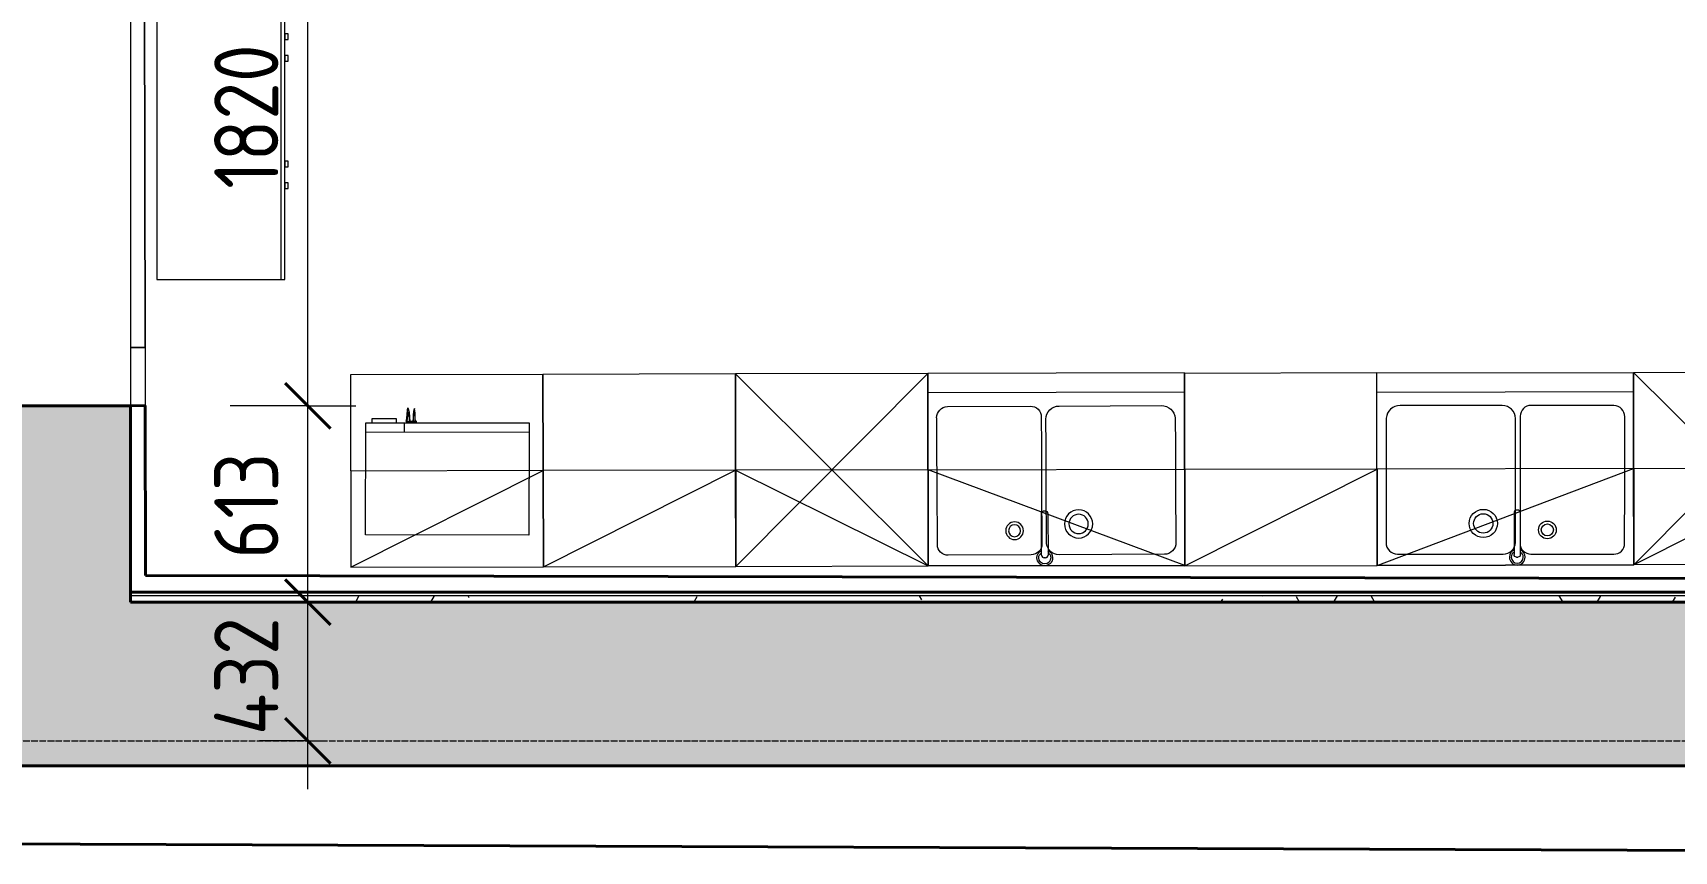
# Model space of a CAD drawing. Header units: millimetres. Extents: x -11886 to 68941, y -8130 to 45506.
# Drawn here: x -5936 to -819, y 8263 to 10815 of the extents above; entities that cross this region are included whole.
import ezdxf

# ---------------------------------------------------------------- set-up
doc = ezdxf.new("R2010")
doc.units = ezdxf.units.MM
doc.linetypes.add('ADSK_Линия сетки', pattern=[25, 20, -2.5, 0, -2.5])
for name, color, linetype, lineweight in [('Оси', 7, 'Continuous', 9), ('Размеры', 7, 'Continuous', 9), ('Размеры-100', 7, 'Continuous', 9), ('Стены', 7, 'Continuous', 18), ('Стены внутренние', 7, 'Continuous', 18), ('Стены наружные', 7, 'Continuous', 18), ('Стены штриховка', 7, 'Continuous', 18)]:
    doc.layers.add(name, color=color, linetype=linetype, lineweight=lineweight)
for name, color, linetype, lineweight, true_color in [('Стены разрез', 7, 'Continuous', 40, 0xbb5389), ('ТХ', 5, 'Continuous', 9, 0x0000ff), ('ТХ 1 этаж_dwg', 7, 'Continuous', 9, 0x767676)]:
    doc.layers.add(name, color=color, linetype=linetype, lineweight=lineweight, true_color=true_color)
doc.styles.add('GOST Common_1', font='GOST_Common.ttf', dxfattribs={"width": 0.9, "height": 200})
doc.dimstyles.new('ADSK_Основной_2_мм_Округление_до_1_мм', dxfattribs={"dimscale": 304.8, "dimtxt": 201.142999, "dimasz": 0.463911, "dimexe": 0.492126, "dimexo": 0.492126, "dimgap": 0.098425, "dimtad": 1, "dimdec": 0, "dimdsep": 46, "dimtxsty": 'GOST Common_1', "dimblk1": 'OBLIQUE', "dimblk2": 'OBLIQUE', "dimsah": 1, "dimcen": 0.09, "dimdle": 0.492126, "dimazin": 2, "dimtfac": 1, "dimtdec": 4, "dimtix": 1, "dimtmove": 0, "dimatfit": 3, "dimfxl": 1, "dimtvp": 1, "dimtolj": 1, "dimtzin": 0, "dimlwd": 20, "dimlwe": 20, "dimarcsym": 2})

# ---------------------------------------------------------------- blocks, each defined once
blk = doc.blocks.new('Существующие стены 1 эт - Существующие стены 1 эт-653793-01 План 1-го этажа кладочный')
at = {"layer": 'Стены', "color": 243, "true_color": 0xbb5389}
for p, q in [((-5588.4, 11482.6), (-5585.8, 9652.7)), ((-5586, 9834.1), (-5588.2, 11315.6)), ((-5588.2, 11315.6), (-5586, 9834.1)), ((-5586, 9834.1), (-5631, 9834)), ((-5631, 9834), (-5586, 9834.1)), ((-5936, 9652.2), (-5585.8, 9652.7)), ((-29.8, 8263.2), (-6415.7, 8287.6))]:
    blk.add_line(p, q, dxfattribs=at)
at = {"layer": 'Стены разрез'}
for p, q in [((-5585.8, 9652.7), (-5975.7, 9652.1)), ((-5585, 9123.2), (-5585.8, 9652.7)), ((830.5, 9110.3), (-5585, 9123.2)), ((-6415.7, 8287.6), (-29.8, 8263.2))]:
    blk.add_line(p, q, dxfattribs=at)
blk = doc.blocks.new('ТХ 1 этаж_dwg_A$C1361485f-2118371-01 План 1-го этажа кладочный')
at = {"layer": 'ТХ', "color": 253, "true_color": 0xa0a0a0}
blk.add_line((769.4, 67.6), (1369.4, 667.6), dxfattribs=at)
at = {"layer": 'ТХ', "color": 253, "true_color": 0xa0a0a0, "flags": 128}
blk.add_lwpolyline([(1069.4, 67.6), (769.4, 667.6), (1069.4, 667.6), (1069.4, 67.6), (769.4, 67.6), (769.4, 667.6), (1369.4, 667.6), (1369.4, 67.6), (769.4, 67.6), (769.4, 667.6), (1369.4, 67.6)], dxfattribs=at)
blk = doc.blocks.new('ТХ 1 этаж_dwg_A$Cea2b195f-2118372-01 План 1-го этажа кладочный')
at = {"layer": 'ТХ', "color": 253, "true_color": 0xa0a0a0}
for p, q in [((1475.8, 874.7), (1475.8, 74.7)), ((970.5, 811), (970, 482.5)), ((1433.5, 483.7), (1434, 802.3)), ((960.2, 440.2), (960.2, 436.2)), ((1097.3, 447.9), (968.4, 448.2)), ((968.4, 428.2), (1097.3, 427.9)), ((969.7, 395.7), (968.9, 137.2)), ((1432.5, 135.8), (1433.2, 394.2))]:
    blk.add_line(p, q, dxfattribs=at)
at = {"layer": 'ТХ', "color": 253, "true_color": 0xa0a0a0, "flags": 128}
for points in [[(935.8, 874.7), (1535.8, 874.7), (1535.8, 74.7), (935.8, 74.7), (935.8, 874.7), (935.8, 74.7), (1235.8, 74.7), (1235.8, 874.7), (935.8, 874.7), (1235.8, 74.7)], [(1394.4, 845.9), (1310.3, 846.1), (1180.3, 846.6), (1006.7, 847.2)], [(1399.6, 428.1), (1310.9, 428.4), (1180.9, 428.8), (1003.6, 429.4)], [(1006.2, 443.9), (1180.6, 443.3), (1310.6, 442.9), (1392.5, 442.6)], [(1002.5, 103.3), (1181.6, 102.7), (1311.4, 102.3), (1397.5, 102.1)]]:
    blk.add_lwpolyline(points, dxfattribs=at)
at = {"layer": 'ТХ', "color": 253, "true_color": 0xa0a0a0}
for centre, radius in [((1065.7, 543.8), 44), ((1065.7, 543.9), 30.1), ((1045.1, 344.2), 27.6), ((1045, 344.2), 18.8)]:
    blk.add_circle(centre, radius, dxfattribs=at)
for centre, radius, start, end in [((1006.9, 810.8), 36.4, 90.212, 179.6217), ((1390.6, 802.6), 43.4, 359.6893, 84.9956), ((960.3, 438.2), 24.5, 90.2463, 179.9382), ((960.3, 438), 24.7, 24.3334, 90.0885), ((1008.7, 482.5), 38.7, 179.9925, 266.3511), ((1392.5, 483.7), 41, 270.0975, 0.0493), ((960.3, 438.3), 24.5, 180.0618, 269.7537), ((960.3, 438.2), 18.7, 90.2191, 180.0224), ((960.3, 438.2), 18.7, 179.9776, 269.7809), ((960.3, 438.1), 18.9, 32.4214, 90.3182), ((960.1, 438.8), 25.1, 270.2715, 334.9292), ((960.4, 438.4), 18.9, 269.6021, 327.3684), ((1003.5, 395.5), 33.8, 89.9023, 179.786), ((1097.3, 437.9), 10, 359.9526, 89.8968), ((1097.3, 437.9), 9.98, 269.9746, 0.0254), ((1399.5, 394.3), 33.8, 359.769, 89.6964), ((1002.7, 137.1), 33.8, 179.7754, 269.7344), ((1397.7, 136.8), 34.8, 269.7089, 358.2302)]:
    blk.add_arc(centre, radius, start, end, dxfattribs=at)
for points in [[(960.2, 440.2), (960.5, 444.6), (963.9, 448.2), (968.4, 448.2)], [(968.4, 428.2), (963.9, 428.2), (960.2, 431.8), (960.2, 436.2)], [(960.2, 436.2), (960.2, 436.2), (960.2, 436.2), (960.2, 436.2)], [(1433.2, 394.2), (1433.2, 394.2), (1433.2, 394.3), (1433.2, 394.3)]]:
    blk.add_open_spline(points, degree=3, dxfattribs=at)
blk = doc.blocks.new('ТХ 1 этаж_dwg_A$C1361485f-2118373-01 План 1-го этажа кладочный')
at = {"layer": 'ТХ', "color": 253, "true_color": 0xa0a0a0}
blk.add_line((769.4, 67.6), (1369.4, 667.6), dxfattribs=at)
at = {"layer": 'ТХ', "color": 253, "true_color": 0xa0a0a0, "flags": 128}
blk.add_lwpolyline([(1069.4, 67.6), (769.4, 667.6), (1069.4, 667.6), (1069.4, 67.6), (769.4, 67.6), (769.4, 667.6), (1369.4, 667.6), (1369.4, 67.6), (769.4, 67.6), (769.4, 667.6), (1369.4, 67.6)], dxfattribs=at)
blk = doc.blocks.new('ТХ 1 этаж_dwg_A$Cea2b195f-2118374-01 План 1-го этажа кладочный')
at = {"layer": 'ТХ', "color": 253, "true_color": 0xa0a0a0}
for p, q in [((1475.8, 874.7), (1475.8, 74.7)), ((970.5, 811), (970, 482.5)), ((1433.5, 483.7), (1434, 802.3)), ((960.2, 440.2), (960.2, 436.2)), ((1097.3, 447.9), (968.4, 448.2)), ((968.4, 428.2), (1097.3, 427.9)), ((969.7, 395.7), (968.9, 137.2)), ((1432.5, 135.8), (1433.2, 394.2))]:
    blk.add_line(p, q, dxfattribs=at)
at = {"layer": 'ТХ', "color": 253, "true_color": 0xa0a0a0, "flags": 128}
for points in [[(935.8, 874.7), (1535.8, 874.7), (1535.8, 74.7), (935.8, 74.7), (935.8, 874.7), (935.8, 74.7), (1235.8, 74.7), (1235.8, 874.7), (935.8, 874.7), (1235.8, 74.7)], [(1394.4, 845.9), (1310.3, 846.1), (1180.3, 846.6), (1006.7, 847.2)], [(1399.6, 428.1), (1310.9, 428.4), (1180.9, 428.8), (1003.6, 429.4)], [(1006.2, 443.9), (1180.6, 443.3), (1310.6, 442.9), (1392.5, 442.6)], [(1002.5, 103.3), (1181.6, 102.7), (1311.4, 102.3), (1397.5, 102.1)]]:
    blk.add_lwpolyline(points, dxfattribs=at)
at = {"layer": 'ТХ', "color": 253, "true_color": 0xa0a0a0}
for centre, radius in [((1065.7, 543.8), 44), ((1065.7, 543.9), 30.1), ((1045.1, 344.2), 27.6), ((1045, 344.2), 18.8)]:
    blk.add_circle(centre, radius, dxfattribs=at)
for centre, radius, start, end in [((1006.9, 810.8), 36.4, 90.212, 179.6217), ((1390.6, 802.6), 43.4, 359.6893, 84.9956), ((960.3, 438.2), 24.5, 90.2463, 179.9382), ((960.3, 438), 24.7, 24.3334, 90.0885), ((1008.7, 482.5), 38.7, 179.9925, 266.3511), ((1392.5, 483.7), 41, 270.0975, 0.0493), ((960.3, 438.3), 24.5, 180.0618, 269.7537), ((960.3, 438.2), 18.7, 90.2191, 180.0224), ((960.3, 438.2), 18.7, 179.9776, 269.7809), ((960.3, 438.1), 18.9, 32.4214, 90.3182), ((960.1, 438.8), 25.1, 270.2715, 334.9292), ((960.4, 438.4), 18.9, 269.6021, 327.3684), ((1003.5, 395.5), 33.8, 89.9023, 179.786), ((1097.3, 437.9), 10, 359.9526, 89.8968), ((1097.3, 437.9), 9.98, 269.9746, 0.0254), ((1399.5, 394.3), 33.8, 359.769, 89.6964), ((1002.7, 137.1), 33.8, 179.7754, 269.7344), ((1397.7, 136.8), 34.8, 269.7089, 358.2302)]:
    blk.add_arc(centre, radius, start, end, dxfattribs=at)
for points in [[(960.2, 440.2), (960.5, 444.6), (963.9, 448.2), (968.4, 448.2)], [(968.4, 428.2), (963.9, 428.2), (960.2, 431.8), (960.2, 436.2)], [(960.2, 436.2), (960.2, 436.2), (960.2, 436.2), (960.2, 436.2)], [(1433.2, 394.2), (1433.2, 394.2), (1433.2, 394.3), (1433.2, 394.3)]]:
    blk.add_open_spline(points, degree=3, dxfattribs=at)
blk = doc.blocks.new('ТХ 1 этаж_dwg_A$Cb992c220-2118375-01 План 1-го этажа кладочный')
at = {"layer": 'ТХ', "color": 253, "true_color": 0xa0a0a0, "flags": 128}
blk.add_lwpolyline([(838.3, 585.7), (838.3, -14.3), (1438.3, -14.3), (1438.3, 585.7), (838.3, 585.7), (838.3, -14.3), (1138.3, -14.3), (1138.3, 585.7), (838.3, 585.7), (1138.3, -14.3)], dxfattribs=at)
blk = doc.blocks.new('ТХ 1 этаж_dwg_A$Cce544188-2118376-01 План 1-го этажа кладочный')
at = {"layer": 'ТХ', "color": 253, "true_color": 0xa0a0a0}
for p, q in [((320.1, -1.8), (321.7, 507.9)), ((321.5, 387.4), (350.9, 387.3))]:
    blk.add_line(p, q, dxfattribs=at)
at = {"layer": 'ТХ', "color": 253, "true_color": 0xa0a0a0, "flags": 128}
for points in [[(0, 0), (1.6, 509.7), (351.4, 507.8), (349.8, -1.9)], [(354.8, 381.7), (364, 379.8), (390, 377.9), (397.4, 376), (384.2, 372.4), (354.5, 370.6), (375, 372.4), (384.2, 374.2), (378.7, 376.1), (356.6, 379.9)], [(376.9, 359.4), (354.5, 359.5), (378.7, 357.5), (387.9, 357.5), (376.9, 355.7), (354.5, 353.9), (354.5, 363.2), (354.5, 370.6), (354.8, 379.9), (354.8, 381.7), (354.5, 376.2), (354.5, 370.6), (354.5, 361.3), (354.5, 353.9), (354.5, 350.2), (354.5, 348.4), (354.5, 350.2), (354.5, 353.9), (380.5, 353.8), (395.3, 355.7), (389.7, 357.5)], [(354.5, 359.5), (354.5, 370.6)]]:
    blk.add_lwpolyline(points, close=True, dxfattribs=at)
blk.add_lwpolyline([(351.4, 487.4), (364.3, 487.3), (364, 413.2), (351.1, 413.2)], dxfattribs=at)
blk = doc.blocks.new('ТХ 1 этаж_dwg_A$C727b9d3d-2118369-01 План 1-го этажа кладочный')
at = {"layer": 'ТХ', "color": 253, "true_color": 0xa0a0a0}
blk.add_line((388, -1450), (388, 0), dxfattribs=at)
at = {"layer": 'ТХ', "color": 253, "true_color": 0xa0a0a0, "flags": 128}
for points in [[(0, -1450), (400, -1450), (400, 0), (0, 0)], [(400, -277.1), (400, -294.4), (410.2, -294.4), (410.2, -277.1)], [(400, -344.7), (400, -362.1), (410.2, -362.1), (410.2, -344.7)], [(400, -684.1), (400, -701.5), (410.2, -701.5), (410.2, -684.1)], [(400, -751.8), (400, -769.1), (410.2, -769.1), (410.2, -751.8)], [(400, -1081), (400, -1098.4), (410.2, -1098.4), (410.2, -1081)], [(400, -1148.7), (400, -1166), (410.2, -1166), (410.2, -1148.7)]]:
    blk.add_lwpolyline(points, close=True, dxfattribs=at)
blk = doc.blocks.new('ТХ 1 этаж_dwg-2084881-01 План 1-го этажа кладочный')
blk.add_blockref('ТХ 1 этаж_dwg_A$C727b9d3d-2118369-01 План 1-го этажа кладочный', (112451.3, -59377.2))
at = {"rotation": 90.12959891833736}
for name, p in [('ТХ 1 этаж_dwg_A$Cb992c220-2118375-01 План 1-го этажа кладочный', (113644.5, -62561.3)), ('ТХ 1 этаж_dwg_A$Cb992c220-2118375-01 План 1-го этажа кладочный', (114244.5, -62559.9)), ('ТХ 1 этаж_dwg_A$Cb992c220-2118375-01 План 1-го этажа кладочный', (116244.5, -62556.8)), ('ТХ 1 этаж_dwg_A$Cea2b195f-2118372-01 План 1-го этажа кладочный', (117133.7, -62652.2)), ('ТХ 1 этаж_dwg_A$C1361485f-2118371-01 План 1-го этажа кладочный', (117726.2, -62484.5)), ('ТХ 1 этаж_dwg_A$Cce544188-2118376-01 План 1-го этажа кладочный', (113611.7, -61623.8))]:
    blk.add_blockref(name, p, dxfattribs=at)
at = {"extrusion": (0, 0, -1), "zscale": -1, "rotation": 89.8704010816626}
for name, p in [('ТХ 1 этаж_dwg_A$C1361485f-2118373-01 План 1-го этажа кладочный', (-114191.1, -62491.1)), ('ТХ 1 этаж_dwg_A$Cea2b195f-2118374-01 План 1-го этажа кладочный', (-114784.3, -62656.2))]:
    blk.add_blockref(name, p, dxfattribs=at)
blk = doc.blocks.new('DIMBLOCK68-01 План 1-го этажа кладочный')
at = {"layer": 'Размеры-100', "lineweight": 40, "transparency": 16777216}
for p, q in [((-5079, 9039.3), (-5149.7, 9110)), ((-5079, 9039.3), (-5008.3, 8968.6)), ((-5079, 8606.8), (-5149.7, 8677.5)), ((-5079, 8606.8), (-5008.3, 8536.1))]:
    blk.add_line(p, q, dxfattribs=at)
at = {"layer": 'Размеры-100', "lineweight": 20, "transparency": 16777216}
for p, q in [((-5079, 9039.3), (-5229, 9039.3)), ((-5079, 8456.8), (-5079, 9039.3)), ((-5079, 9039.3), (-5029, 9039.3)), ((-5079, 8606.8), (-5229, 8606.8)), ((-5079, 8606.8), (-5029, 8606.8))]:
    blk.add_line(p, q, dxfattribs=at)
at = {"layer": 'Размеры-100', "color": 0, "lineweight": 20, "transparency": 16777216, "insert": (-5370.4, 8625.3), "char_height": 200, "width": 474.561, "attachment_point": 1, "rotation": 90, "line_spacing_factor": 1.022761, "style": 'GOST Common_1'}
blk.add_mtext('432', dxfattribs=at)
blk = doc.blocks.new('_Oblique')
at = {"color": 0, "linetype": 'ByBlock', "lineweight": -2}
blk.add_line((-0.5, -0.5), (0.5, 0.5), dxfattribs=at)
blk = doc.blocks.new('DIMBLOCK69-01 План 1-го этажа кладочный')
at = {"layer": 'Размеры-100', "lineweight": 40, "transparency": 16777216}
for p, q in [((-5079, 9651.9), (-5149.7, 9722.6)), ((-5079, 9651.9), (-5008.3, 9581.2)), ((-5079, 9039.3), (-5149.7, 9110)), ((-5079, 9039.3), (-5008.3, 8968.6))]:
    blk.add_line(p, q, dxfattribs=at)
at = {"layer": 'Размеры-100', "lineweight": 20, "transparency": 16777216}
for p, q in [((-5079, 9651.9), (-5321, 9651.9)), ((-5079, 9039.3), (-5079, 9651.9)), ((-5079, 9651.9), (-4929, 9651.9)), ((-5079, 9039.3), (-5229, 9039.3)), ((-5079, 9039.3), (-5029, 9039.3))]:
    blk.add_line(p, q, dxfattribs=at)
at = {"layer": 'Размеры-100', "color": 0, "lineweight": 20, "transparency": 16777216, "insert": (-5370.4, 9175.1), "char_height": 200, "width": 409.104, "attachment_point": 1, "rotation": 90, "line_spacing_factor": 1.022761, "style": 'GOST Common_1'}
blk.add_mtext('613', dxfattribs=at)
blk = doc.blocks.new('DIMBLOCK70-01 План 1-го этажа кладочный')
at = {"layer": 'Размеры-100', "lineweight": 40, "transparency": 16777216}
for p, q in [((-5079, 11471.9), (-5149.7, 11542.6)), ((-5079, 11471.9), (-5008.3, 11401.2)), ((-5079, 9651.9), (-5149.7, 9722.6)), ((-5079, 9651.9), (-5008.3, 9581.2))]:
    blk.add_line(p, q, dxfattribs=at)
at = {"layer": 'Размеры-100', "lineweight": 20, "transparency": 16777216}
for p, q in [((-5079, 11471.9), (-5321, 11471.9)), ((-5079, 9651.9), (-5079, 11471.9)), ((-5079, 11471.9), (-4929, 11471.9)), ((-5079, 9651.9), (-5321, 9651.9)), ((-5079, 9651.9), (-4929, 9651.9))]:
    blk.add_line(p, q, dxfattribs=at)
at = {"layer": 'Размеры-100', "color": 0, "lineweight": 20, "transparency": 16777216, "insert": (-5370.4, 10328.4), "char_height": 200, "width": 560.473, "attachment_point": 1, "rotation": 90, "line_spacing_factor": 1.022761, "style": 'GOST Common_1'}
blk.add_mtext('1820', dxfattribs=at)

msp = doc.modelspace()

# ---------------------------------------------------------------- hatches: boundary and pattern name
at = {"layer": 'Стены внутренние', "lineweight": 9}
h = msp.add_hatch(dxfattribs=at)
h.set_pattern_fill('FP_2', color=256, style=0, pattern_type=2)
h.set_pattern_definition([(0, (0, 0), (406.4, 101.6), [33.528, -271.272, 33.528, -271.272, -1625.6]), (0, (0, 0), (406.4, 101.6), [-609.6, 33.528, -576.072, 33.528, -271.272, -711.2]), (0, (0, 0), (406.4, 101.6), [-1524, 33.528, -169.672, 33.528, -474.472]), (120, (152.4, 50.8), (-291.1882, 301.1527), [33.528, -271.272, 33.528, -271.272, -1625.6]), (120, (152.4, 50.8), (-291.1882, 301.1527), [-609.6, 33.528, -576.072, 33.528, -271.272, -711.2]), (120, (152.4, 50.8), (-291.1882, 301.1527), [-1524, 33.528, -169.672, 33.528, -474.472]), (240, (203.2, 254), (-115.2118, -402.7527), [33.528, -271.272, 33.528, -271.272, -1625.6]), (240, (203.2, 254), (-115.2118, -402.7527), [-609.6, 33.528, -576.072, 33.528, -271.272, -711.2]), (240, (203.2, 254), (-115.2118, -402.7527), [-1524, 33.528, -169.672, 33.528, -474.472])])
h.paths.add_polyline_path([(-1182.5, 9039.3), (415.6, 9039.3), (415.4, 9059.3), (-5631, 9059.3), (-5631, 9039.3), (-3411.9, 9039.3)])
at = {"layer": 'Стены наружные', "true_color": 0xc0c0c0}
h = msp.add_hatch(color=9, dxfattribs=at)
h.paths.add_polyline_path([(-5784.9, 9039.3), (-5631, 9039.3), (-5631, 9651.9), (-6141, 9651.9), (-6141, 9039.3), (-5801.7, 9039.3)])
h.paths.add_polyline_path([(-5788.4, 11471.9), (-5631, 11471.9), (-5631, 13973.3), (-6141, 13973.3), (-6141, 11471.9), (-5801.7, 11471.9)])
h.paths.add_polyline_path([(-5794.1, 15488.3), (-5631, 15488.3), (-5631, 18013.9), (-6141, 18013.9), (-6141, 15488.3), (-5801.7, 15488.3)])
h.paths.add_polyline_path([(-5971.8, 19833.9), (-5631, 19833.9), (-5631, 20921), (-6141, 20921), (-6141, 19833.9), (-6101.2, 19833.9)])
msp.add_hatch(color=9, dxfattribs=at).paths.add_polyline_path([(290.5, 8529.3), (800.5, 8529.3), (800.5, 9039.3), (-6141, 9039.3), (-6141, 8529.3), (240.4, 8529.3)])

# ---------------------------------------------------------------- linework, layer by layer
at = {"layer": 'Оси', "linetype": 'ADSK_Линия сетки'}
msp.add_line((-11086.2, 8606.8), (57141.7, 8606.8), dxfattribs=at)
at = {"layer": 'Стены внутренние', "lineweight": 40}
for p, q in [((383.3, 9071.3), (-5631, 9071.3)), ((-5631, 9069.3), (-5631, 9039.3))]:
    msp.add_line(p, q, dxfattribs=at)
at = {"layer": 'Стены наружные'}
msp.add_line((-5631, 11471.9), (-5631, 9652.6), dxfattribs=at)
at = {"layer": 'Стены наружные', "lineweight": 40}
for p, q in [((-5631, 9651.9), (-6141, 9651.9)), ((-5631, 9071.3), (-5631, 9651.9)), ((415.6, 9039.3), (-5631, 9039.3)), ((-6141, 8529.3), (290.5, 8529.3))]:
    msp.add_line(p, q, dxfattribs=at)
at = {"layer": 'Стены штриховка'}
for p, q in [((-5631, 9071.3), (-5631, 9069.3)), ((385.3, 9069.3), (-5631, 9069.3)), ((395.4, 9059.3), (-5631, 9059.3))]:
    msp.add_line(p, q, dxfattribs=at)

# ---------------------------------------------------------------- block references
at = {"layer": 'Стены разрез'}
msp.add_blockref('Существующие стены 1 эт - Существующие стены 1 эт-653793-01 План 1-го этажа кладочный', (0, 0), dxfattribs=at)
at = {"layer": 'ТХ 1 этаж_dwg', "color": 253, "true_color": 0xa0a0a0}
msp.add_blockref('ТХ 1 этаж_dwg-2084881-01 План 1-го этажа кладочный', (-118001.2, 70872.8), dxfattribs=at)

# ---------------------------------------------------------------- dimensions: what is measured, and where the dimension line sits
at = {"layer": 'Размеры', "lineweight": 20}
for base, p1, p2, override, picture, middle in [((-5079, 11471.9), (-5471, 9651.9), (-5471, 11471.9), {"dimpost": '<>', "dimfxl": 1820}, 'DIMBLOCK70-01 План 1-го этажа кладочный', (-5209, 10561.9)), ((-5079, 9651.9), (-5179, 9039.3), (-5471, 9651.9), {"dimpost": '<>', "dimfxl": 678.724594}, 'DIMBLOCK69-01 План 1-го этажа кладочный', (-5209, 9345.6)), ((-5078.9969, 9039.2524), (-5178.9818, 8606.7883), (-5178.9818, 9039.2524), {"dimpost": '<>', "dimfxl": 432.464162}, 'DIMBLOCK68-01 План 1-го этажа кладочный', (-5208.9969, 8823.0204))]:
    dim = msp.add_linear_dim(base=base, p1=p1, p2=p2, angle=90, dimstyle='ADSK_Основной_2_мм_Округление_до_1_мм', override=override, dxfattribs=at)
    dim.commit()
    dim.dimension.update_dxf_attribs({"geometry": picture, "text_midpoint": middle})

doc.saveas('drawing.dxf')
